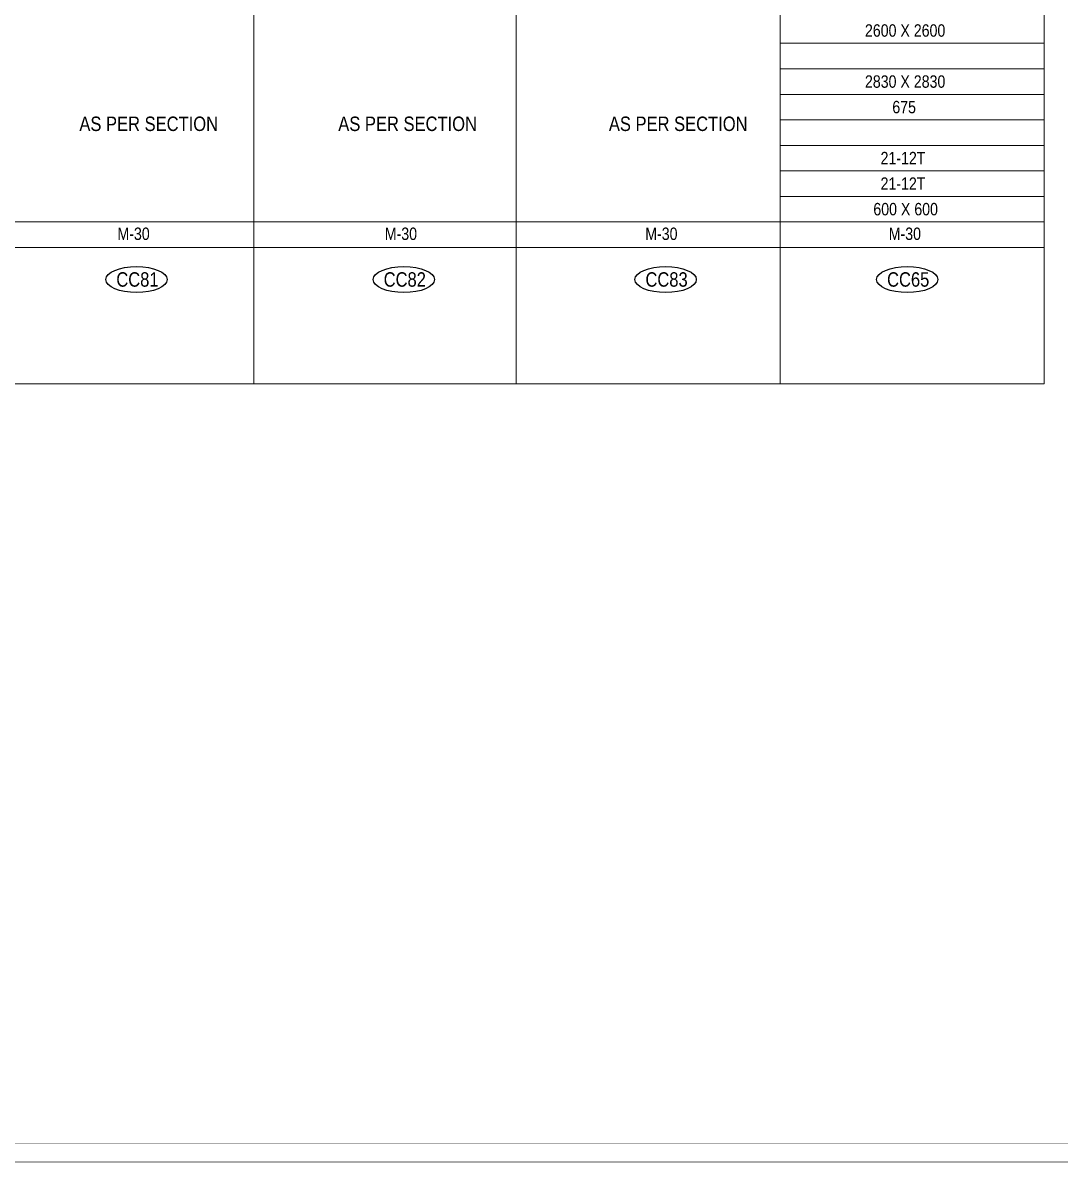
# Model space of a CAD drawing. Header units: millimetres. Extents: x 1112055 to 3390982, y -148532 to 766891.
# Drawn here: x 2315246 to 2340407, y 488607 to 516237 of the extents above; entities that cross this region are included whole.
import ezdxf
from ezdxf.enums import TextEntityAlignment as Align

# ---------------------------------------------------------------- set-up
doc = ezdxf.new("R2010")
doc.units = ezdxf.units.MM
doc.layers.add('B COLSCH', color=204, linetype='Continuous', lineweight=20)
doc.layers.add('B TITLE BLOCK', color=250, linetype='Continuous', lineweight=0)
doc.layers.add('B TEXT', color=7, linetype='Continuous')
doc.styles.add('SWINC', font='swissc.ttf')

msp = doc.modelspace()

# ---------------------------------------------------------------- linework, layer by layer
at = {"layer": 'B COLSCH', "color": 250, "lineweight": 0}
for p, q in [((2340021.1, 567116.2), (2340021.1, 507483)), ((2320846.8, 565797.2), (2320846.8, 507483)), ((2327210.9, 565797.2), (2327210.9, 507483)), ((2333616, 565797.2), (2333616, 507483)), ((2333616, 515739.3), (2340021.1, 515739.3)), ((2333616, 515120.4), (2340021.1, 515120.4)), ((2333616, 514501.6), (2340021.1, 514501.6)), ((2333616, 513882.7), (2340021.1, 513882.7)), ((2333616, 513263.8), (2340021.1, 513263.8)), ((2333616, 512645), (2340021.1, 512645)), ((2333616, 512026.1), (2340021.1, 512026.1)), ((2210905.9, 511407.2), (2340021.1, 511407.2)), ((2210905.9, 510788.4), (2340021.1, 510788.4)), ((2210905.9, 507483), (2340021.1, 507483))]:
    msp.add_line(p, q, dxfattribs=at)
at = {"layer": 'B TEXT', "color": 250}
for centre in [(2318004.7, 510009.7), (2324488.7, 510009.7), (2330837.7, 510009.7), (2336697.9, 510009.7)]:
    msp.add_ellipse(centre, major_axis=(743.4, 0), ratio=0.4237999, dxfattribs=at)
at = {"layer": 'B TITLE BLOCK', "color": 1, "const_width": 10.1}
msp.add_lwpolyline([(2210083.7, 567938.4), (2210083.7, 488611.7), (2354234.1, 488611.7), (2354234.1, 567938.4)], close=True, dxfattribs=at)
at = {"layer": 'B TITLE BLOCK', "color": 250, "lineweight": 0, "const_width": 10.1}
msp.add_lwpolyline([(2210532.2, 567490), (2210532.2, 489060.2), (2353785.6, 489060.2), (2353785.6, 567490)], close=True, dxfattribs=at)

# ---------------------------------------------------------------- texts
at = {"layer": 'B TEXT', "style": 'SWINC'}
for s, p in [('2600 X 2600', (2335671.5, 515810)), ('2830 X 2830', (2335671.5, 514572.3)), ('675', (2336335.3, 513953.5)), ('21-12T', (2336050.1, 512715.7)), ('21-12T', (2336050.1, 512096.9)), ('600 X 600', (2335875, 511478)), ('M-30', (2317541.5, 510880.7)), ('M-30', (2324025.5, 510880.7)), ('M-30', (2330342.9, 510880.7)), ('M-30', (2336247.8, 510880.7))]:
    msp.add_text(s, height=300, dxfattribs=at).set_placement(p, align=Align.BOTTOM_LEFT)
at = {"layer": 'B TEXT', "color": 6, "style": 'SWINC'}
for s, p in [('AS PER SECTION', (2316618.8, 513612.8)), ('AS PER SECTION', (2322898.2, 513612.8)), ('AS PER SECTION', (2329461, 513612.8)), ('CC81', (2317514.7, 509837.7)), ('CC82', (2323998.7, 509837.7)), ('CC83', (2330347.7, 509837.7)), ('CC65', (2336207.9, 509837.7))]:
    msp.add_text(s, height=350, dxfattribs=at).set_placement(p)
at = {"layer": 'B TITLE BLOCK', "color": 251, "insert": (2343723.9, 504589.7), "char_height": 306.257, "attachment_point": 2, "style": 'SWINC'}
msp.add_mtext_dynamic_manual_height_columns('\\pxsm1,qj;{\\fBankGothic Lt BT|b0|i0|c0|p34;BHOOMI\\P\\ps*,q*;\\fGost|b0|i0|c0|p2;\\H0.8x;- CONSULTANTS -\\C1; }', width=800798.623, gutter_width=0, heights=[112641.5], dxfattribs=at)

doc.saveas('drawing.dxf')
